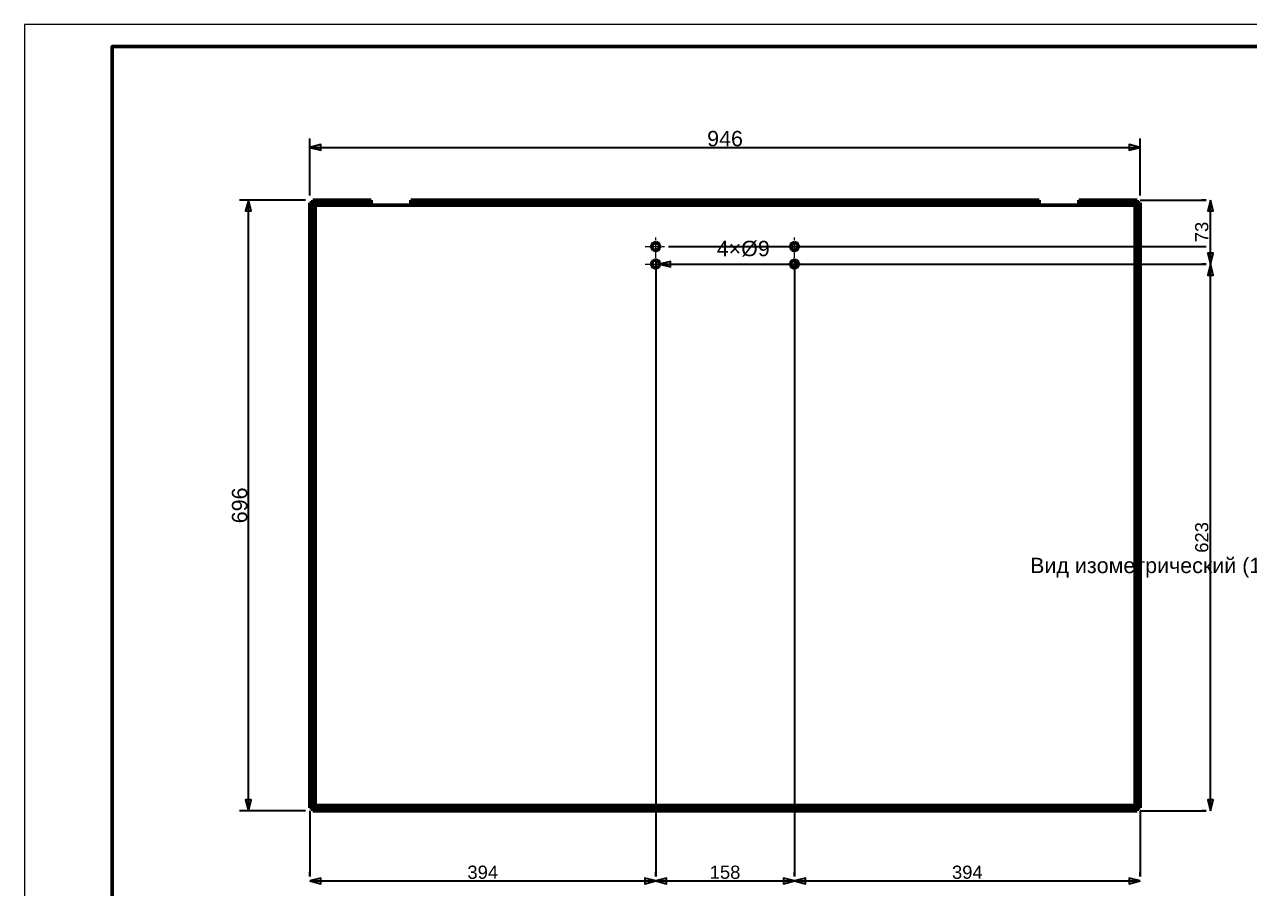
# Model space of a CAD drawing. Header units: millimetres. Extents: x 0 to 420, y 0 to 297.
# Drawn here: x 0 to 279.1, y 100.1 to 297 of the extents above; entities that cross this region are included whole.
import ezdxf
from ezdxf.enums import TextEntityAlignment as Align

# ---------------------------------------------------------------- set-up
doc = ezdxf.new("R2010")
doc.units = ezdxf.units.MM
doc.linetypes.add('CENTER', pattern=[5.08, 3.175, -0.635, 0.635, -0.635])
doc.linetypes.add('DASHED', pattern=[1.524, 1.27, -0.254])
doc.styles.add('GOST', font='Arial')

msp = doc.modelspace()

# ---------------------------------------------------------------- linework, layer by layer
at = {"color": 7, "lineweight": 35}
for p, q in [((65, 258), (65, 271)), ((254.2, 258), (254.2, 271)), ((65, 269), (254.2, 269)), ((64, 257), (49, 257)), ((51, 117.8), (51, 257)), ((254.2, 257), (269.2, 257)), ((269.2, 257), (268.2, 257)), ((270.2, 242.4), (270.2, 257)), ((146.7, 246.4), (269.2, 246.4)), ((178.3, 246.4), (269.2, 246.4)), ((143.8, 243.5), (143.8, 102.8)), ((175.4, 243.5), (175.4, 102.8)), ((144.7, 242.4), (156.7, 242.4)), ((146.7, 242.4), (269.2, 242.4)), ((156.7, 242.4), (161.7, 242.4)), ((178.3, 242.4), (269.2, 242.4)), ((269.2, 242.4), (268.2, 242.4)), ((269.2, 242.4), (268.2, 242.4)), ((270.2, 117.8), (270.2, 242.4)), ((143.8, 239.5), (143.8, 102.8)), ((175.4, 239.5), (175.4, 102.8)), ((64, 117.8), (49, 117.8)), ((65, 117.8), (65, 102.8)), ((254.2, 117.8), (254.2, 102.8)), ((254.2, 117.8), (269.2, 117.8)), ((269.2, 117.8), (268.2, 117.8)), ((65, 102.8), (65, 103.8)), ((143.8, 102.8), (143.8, 103.8)), ((143.8, 102.8), (143.8, 103.8)), ((175.4, 102.8), (175.4, 103.8)), ((175.4, 102.8), (175.4, 103.8)), ((254.2, 102.8), (254.2, 103.8)), ((65, 101.8), (143.8, 101.8)), ((143.8, 101.8), (175.4, 101.8)), ((175.4, 101.8), (254.2, 101.8))]:
    msp.add_line(p, q, dxfattribs=at)
at = {"color": 1, "lineweight": 70}
for p, q in [((65.67, 257), (74, 257)), ((65.67, 256.4), (65.67, 257)), ((74, 256.4), (74, 257)), ((74, 257), (78.8, 257)), ((78.8, 257), (78.81, 257)), ((78.81, 257), (78.83, 257)), ((78.83, 257), (78.84, 257)), ((78.84, 257), (78.86, 257)), ((78.86, 257), (78.87, 257)), ((78.87, 257), (78.89, 257)), ((78.89, 257), (78.9, 257)), ((78.9, 257), (78.91, 256.99)), ((78.91, 256.99), (78.93, 256.99)), ((78.93, 256.99), (78.94, 256.99)), ((78.94, 256.99), (78.96, 256.99)), ((78.96, 256.99), (78.97, 256.99)), ((78.97, 256.99), (78.99, 256.99)), ((78.99, 256.99), (79, 256.98)), ((79, 256.98), (79, 256.37)), ((88, 256.98), (88.01, 256.99)), ((88, 256.37), (88, 256.98)), ((88.01, 256.99), (88.03, 256.99)), ((88.03, 256.99), (88.04, 256.99)), ((88.04, 256.99), (88.06, 256.99)), ((88.06, 256.99), (88.07, 256.99)), ((88.07, 256.99), (88.09, 256.99)), ((88.09, 256.99), (88.1, 257)), ((88.1, 257), (88.11, 257)), ((88.11, 257), (88.13, 257)), ((88.13, 257), (88.14, 257)), ((88.14, 257), (88.16, 257)), ((88.16, 257), (88.17, 257)), ((88.17, 257), (88.19, 257)), ((88.19, 257), (88.2, 257)), ((88.2, 257), (93, 257)), ((93, 257), (93, 256.4)), ((93, 257), (226.2, 257)), ((226.2, 256.4), (226.2, 257)), ((226.2, 257), (231, 257)), ((231, 257), (231.01, 257)), ((231.01, 257), (231.03, 257)), ((231.03, 257), (231.04, 257)), ((231.04, 257), (231.06, 257)), ((231.06, 257), (231.07, 257)), ((231.07, 257), (231.09, 257)), ((231.09, 257), (231.1, 257)), ((231.1, 257), (231.11, 256.99)), ((231.11, 256.99), (231.13, 256.99)), ((231.13, 256.99), (231.14, 256.99)), ((231.14, 256.99), (231.16, 256.99)), ((231.16, 256.99), (231.17, 256.99)), ((231.17, 256.99), (231.19, 256.99)), ((231.19, 256.99), (231.2, 256.98)), ((231.2, 256.98), (231.2, 256.37)), ((240.2, 256.98), (240.21, 256.99)), ((240.2, 256.37), (240.2, 256.98)), ((240.21, 256.99), (240.23, 256.99)), ((240.23, 256.99), (240.24, 256.99)), ((240.24, 256.99), (240.26, 256.99)), ((240.26, 256.99), (240.27, 256.99)), ((240.27, 256.99), (240.29, 256.99)), ((240.29, 256.99), (240.3, 257)), ((240.3, 257), (240.31, 257)), ((240.31, 257), (240.33, 257)), ((240.33, 257), (240.34, 257)), ((240.34, 257), (240.36, 257)), ((240.36, 257), (240.37, 257)), ((240.37, 257), (240.39, 257)), ((240.39, 257), (240.4, 257)), ((240.4, 257), (245.2, 257)), ((245.2, 257), (245.2, 256.4)), ((245.2, 257), (253.53, 257)), ((253.53, 256.4), (253.53, 257)), ((65.6, 256.33), (65, 256.33)), ((65, 118.47), (65, 256.33)), ((65.6, 118.47), (65.6, 256.33)), ((65.62, 255.8), (65.6, 255.8)), ((65.6, 255.8), (65.6, 255.8)), ((65.63, 255.8), (65.62, 255.8)), ((65.66, 255.8), (65.63, 255.8)), ((65.69, 255.8), (65.66, 255.8)), ((65.67, 256.4), (74, 256.4)), ((65.73, 255.8), (65.69, 255.8)), ((65.78, 255.8), (65.73, 255.8)), ((65.83, 255.8), (65.78, 255.8)), ((65.88, 255.8), (65.83, 255.8)), ((65.94, 255.8), (65.88, 255.8)), ((66, 255.8), (65.94, 255.8)), ((66.07, 255.8), (66, 255.8)), ((66.13, 255.8), (66.07, 255.8)), ((66.2, 255.8), (66.13, 255.8)), ((66.2, 256.38), (66.2, 256.4)), ((66.2, 256.4), (66.2, 256.4)), ((66.2, 256.37), (66.2, 256.38)), ((66.2, 256.34), (66.2, 256.37)), ((66.2, 256.31), (66.2, 256.34)), ((66.2, 256.27), (66.2, 256.31)), ((66.2, 256.22), (66.2, 256.27)), ((66.2, 256.17), (66.2, 256.22)), ((66.2, 256.12), (66.2, 256.17)), ((66.2, 256.06), (66.2, 256.12)), ((66.2, 256), (66.2, 256.06)), ((66.2, 255.93), (66.2, 256)), ((66.2, 255.87), (66.2, 255.93)), ((66.2, 255.8), (66.2, 255.87)), ((66.2, 255.8), (79, 255.8)), ((66.2, 119), (66.2, 255.8)), ((78.8, 256.4), (74, 256.4)), ((78.81, 256.4), (78.8, 256.4)), ((78.83, 256.4), (78.81, 256.4)), ((78.84, 256.4), (78.83, 256.4)), ((78.86, 256.4), (78.84, 256.4)), ((78.87, 256.4), (78.86, 256.4)), ((78.89, 256.39), (78.87, 256.4)), ((78.9, 256.39), (78.89, 256.39)), ((78.92, 256.39), (78.9, 256.39)), ((78.93, 256.39), (78.92, 256.39)), ((78.94, 256.38), (78.93, 256.39)), ((78.96, 256.38), (78.94, 256.38)), ((78.97, 256.37), (78.96, 256.38)), ((78.99, 256.37), (78.97, 256.37)), ((79, 256.37), (78.99, 256.37)), ((79, 256.37), (79, 256.35)), ((79, 256.35), (79, 256.32)), ((79, 256.32), (79, 256.29)), ((79, 256.29), (79, 256.26)), ((79, 256.26), (79, 256.23)), ((79, 256.23), (79, 256.19)), ((79, 256.19), (79, 256.15)), ((79, 256.15), (79, 256.1)), ((79, 256.1), (79, 256.06)), ((79, 256.06), (79, 256.01)), ((79, 256.01), (79, 255.96)), ((79, 255.96), (79, 255.9)), ((79, 255.9), (79, 255.85)), ((79, 255.85), (79, 255.8)), ((79, 255.8), (88, 255.8)), ((88.01, 256.37), (88, 256.37)), ((88, 256.35), (88, 256.37)), ((88, 256.32), (88, 256.35)), ((88, 256.29), (88, 256.32)), ((88, 256.26), (88, 256.29)), ((88, 256.23), (88, 256.26)), ((88, 256.19), (88, 256.23)), ((88, 256.15), (88, 256.19)), ((88, 256.1), (88, 256.15)), ((88, 256.06), (88, 256.1)), ((88, 256.01), (88, 256.06)), ((88, 255.96), (88, 256.01)), ((88, 255.9), (88, 255.96)), ((88, 255.85), (88, 255.9)), ((88, 255.8), (88, 255.85)), ((88, 255.8), (231.2, 255.8)), ((88.03, 256.37), (88.01, 256.37)), ((88.04, 256.38), (88.03, 256.37)), ((88.06, 256.38), (88.04, 256.38)), ((88.07, 256.39), (88.06, 256.38)), ((88.08, 256.39), (88.07, 256.39)), ((88.1, 256.39), (88.08, 256.39)), ((88.11, 256.39), (88.1, 256.39)), ((88.13, 256.4), (88.11, 256.39)), ((88.14, 256.4), (88.13, 256.4)), ((88.16, 256.4), (88.14, 256.4)), ((88.17, 256.4), (88.16, 256.4)), ((88.19, 256.4), (88.17, 256.4)), ((88.2, 256.4), (88.19, 256.4)), ((93, 256.4), (88.2, 256.4)), ((93, 256.4), (226.2, 256.4)), ((231, 256.4), (226.2, 256.4)), ((231.01, 256.4), (231, 256.4)), ((231.03, 256.4), (231.01, 256.4)), ((231.04, 256.4), (231.03, 256.4)), ((231.06, 256.4), (231.04, 256.4)), ((231.07, 256.4), (231.06, 256.4)), ((231.09, 256.39), (231.07, 256.4)), ((231.1, 256.39), (231.09, 256.39)), ((231.12, 256.39), (231.1, 256.39)), ((231.13, 256.39), (231.12, 256.39)), ((231.14, 256.38), (231.13, 256.39)), ((231.16, 256.38), (231.14, 256.38)), ((231.17, 256.37), (231.16, 256.38)), ((231.19, 256.37), (231.17, 256.37)), ((231.2, 256.37), (231.19, 256.37)), ((231.2, 256.37), (231.2, 256.35)), ((231.2, 256.35), (231.2, 256.32)), ((231.2, 256.32), (231.2, 256.29)), ((231.2, 256.29), (231.2, 256.26)), ((231.2, 256.26), (231.2, 256.23)), ((231.2, 256.23), (231.2, 256.19)), ((231.2, 256.19), (231.2, 256.15)), ((231.2, 256.15), (231.2, 256.1)), ((231.2, 256.1), (231.2, 256.06)), ((231.2, 256.06), (231.2, 256.01)), ((231.2, 256.01), (231.2, 255.96)), ((231.2, 255.96), (231.2, 255.9)), ((231.2, 255.9), (231.2, 255.85)), ((231.2, 255.85), (231.2, 255.8)), ((231.2, 255.8), (240.2, 255.8)), ((240.21, 256.37), (240.2, 256.37)), ((240.2, 256.35), (240.2, 256.37)), ((240.2, 256.32), (240.2, 256.35)), ((240.2, 256.29), (240.2, 256.32)), ((240.2, 256.26), (240.2, 256.29)), ((240.2, 256.23), (240.2, 256.26)), ((240.2, 256.19), (240.2, 256.23)), ((240.2, 256.15), (240.2, 256.19)), ((240.2, 256.1), (240.2, 256.15)), ((240.2, 256.06), (240.2, 256.1)), ((240.2, 256.01), (240.2, 256.06)), ((240.2, 255.96), (240.2, 256.01)), ((240.2, 255.9), (240.2, 255.96)), ((240.2, 255.85), (240.2, 255.9)), ((240.2, 255.8), (240.2, 255.85)), ((240.2, 255.8), (253, 255.8)), ((240.23, 256.37), (240.21, 256.37)), ((240.24, 256.38), (240.23, 256.37)), ((240.26, 256.38), (240.24, 256.38)), ((240.27, 256.39), (240.26, 256.38)), ((240.28, 256.39), (240.27, 256.39)), ((240.3, 256.39), (240.28, 256.39)), ((240.31, 256.39), (240.3, 256.39)), ((240.33, 256.4), (240.31, 256.39)), ((240.34, 256.4), (240.33, 256.4)), ((240.36, 256.4), (240.34, 256.4)), ((240.37, 256.4), (240.36, 256.4)), ((240.39, 256.4), (240.37, 256.4)), ((240.4, 256.4), (240.39, 256.4)), ((245.2, 256.4), (240.4, 256.4)), ((245.2, 256.4), (253.53, 256.4)), ((253, 256.38), (253, 256.4)), ((253, 256.4), (253, 256.4)), ((253, 256.37), (253, 256.38)), ((253, 256.34), (253, 256.37)), ((253, 256.31), (253, 256.34)), ((253, 256.27), (253, 256.31)), ((253, 256.22), (253, 256.27)), ((253, 256.17), (253, 256.22)), ((253, 256.12), (253, 256.17)), ((253, 256.06), (253, 256.12)), ((253, 256), (253, 256.06)), ((253, 255.93), (253, 256)), ((253, 255.87), (253, 255.93)), ((253, 255.8), (253, 255.87)), ((253, 255.8), (253.07, 255.8)), ((253, 255.8), (253, 119)), ((253.07, 255.8), (253.13, 255.8)), ((253.13, 255.8), (253.2, 255.8)), ((253.2, 255.8), (253.26, 255.8)), ((253.26, 255.8), (253.32, 255.8)), ((253.32, 255.8), (253.37, 255.8)), ((253.37, 255.8), (253.42, 255.8)), ((253.42, 255.8), (253.47, 255.8)), ((253.47, 255.8), (253.51, 255.8)), ((253.51, 255.8), (253.54, 255.8)), ((253.54, 255.8), (253.57, 255.8)), ((253.57, 255.8), (253.58, 255.8)), ((253.58, 255.8), (253.6, 255.8)), ((253.6, 256.33), (253.6, 118.47)), ((253.6, 256.33), (254.2, 256.33)), ((253.6, 255.8), (253.6, 255.8)), ((254.2, 256.33), (254.2, 118.47)), ((143.03, 246.87), (142.92, 246.57)), ((142.92, 246.57), (142.92, 246.23)), ((142.92, 246.23), (143.03, 245.93)), ((143.26, 247.12), (143.03, 246.87)), ((143.03, 245.93), (143.26, 245.68)), ((143.55, 247.27), (143.26, 247.12)), ((143.26, 245.68), (143.55, 245.53)), ((143.88, 247.3), (143.55, 247.27)), ((144.2, 247.21), (143.88, 247.3)), ((144.47, 247.01), (144.2, 247.21)), ((144.2, 245.59), (144.47, 245.79)), ((144.64, 246.73), (144.47, 247.01)), ((144.47, 245.79), (144.64, 246.07)), ((144.7, 246.4), (144.64, 246.73)), ((144.64, 246.07), (144.7, 246.4)), ((174.63, 246.87), (174.52, 246.57)), ((174.52, 246.57), (174.52, 246.23)), ((174.52, 246.23), (174.63, 245.93)), ((174.86, 247.12), (174.63, 246.87)), ((174.63, 245.93), (174.86, 245.68)), ((175.15, 247.27), (174.86, 247.12)), ((174.86, 245.68), (175.15, 245.53)), ((175.48, 247.3), (175.15, 247.27)), ((175.8, 247.21), (175.48, 247.3)), ((176.07, 247.01), (175.8, 247.21)), ((175.8, 245.59), (176.07, 245.79)), ((176.24, 246.73), (176.07, 247.01)), ((176.07, 245.79), (176.24, 246.07)), ((176.3, 246.4), (176.24, 246.73)), ((176.24, 246.07), (176.3, 246.4)), ((143.03, 242.87), (142.92, 242.57)), ((143.26, 243.12), (143.03, 242.87)), ((143.55, 243.27), (143.26, 243.12)), ((143.55, 245.53), (143.88, 245.5)), ((143.88, 243.3), (143.55, 243.27)), ((143.88, 245.5), (144.2, 245.59)), ((144.2, 243.21), (143.88, 243.3)), ((144.47, 243.01), (144.2, 243.21)), ((144.64, 242.73), (144.47, 243.01)), ((174.63, 242.87), (174.52, 242.57)), ((174.86, 243.12), (174.63, 242.87)), ((175.15, 243.27), (174.86, 243.12)), ((175.15, 245.53), (175.48, 245.5)), ((175.48, 243.3), (175.15, 243.27)), ((175.48, 245.5), (175.8, 245.59)), ((175.8, 243.21), (175.48, 243.3)), ((176.07, 243.01), (175.8, 243.21)), ((176.24, 242.73), (176.07, 243.01)), ((142.92, 242.57), (142.92, 242.23)), ((142.92, 242.23), (143.03, 241.93)), ((143.03, 241.93), (143.26, 241.68)), ((143.26, 241.68), (143.55, 241.53)), ((143.55, 241.53), (143.88, 241.5)), ((143.88, 241.5), (144.2, 241.59)), ((144.2, 241.59), (144.47, 241.79)), ((144.47, 241.79), (144.64, 242.07)), ((144.7, 242.4), (144.64, 242.73)), ((144.64, 242.07), (144.7, 242.4)), ((174.52, 242.57), (174.52, 242.23)), ((174.52, 242.23), (174.63, 241.93)), ((174.63, 241.93), (174.86, 241.68)), ((174.86, 241.68), (175.15, 241.53)), ((175.15, 241.53), (175.48, 241.5)), ((175.48, 241.5), (175.8, 241.59)), ((175.8, 241.59), (176.07, 241.79)), ((176.07, 241.79), (176.24, 242.07)), ((176.3, 242.4), (176.24, 242.73)), ((176.24, 242.07), (176.3, 242.4)), ((65.6, 118.47), (65, 118.47)), ((65.62, 119), (65.6, 119)), ((65.6, 119), (65.6, 119)), ((65.63, 119), (65.62, 119)), ((65.66, 119), (65.63, 119)), ((65.69, 119), (65.66, 119)), ((253.53, 118.4), (65.67, 118.4)), ((65.67, 118.4), (65.67, 117.8)), ((253.53, 117.8), (65.67, 117.8)), ((65.73, 119), (65.69, 119)), ((65.78, 119), (65.73, 119)), ((65.83, 119), (65.78, 119)), ((65.88, 119), (65.83, 119)), ((65.94, 119), (65.88, 119)), ((66, 119), (65.94, 119)), ((66.07, 119), (66, 119)), ((66.13, 119), (66.07, 119)), ((66.2, 119), (66.13, 119)), ((66.2, 119), (66.2, 118.93)), ((253, 119), (66.2, 119)), ((66.2, 118.93), (66.2, 118.87)), ((66.2, 118.87), (66.2, 118.8)), ((66.2, 118.8), (66.2, 118.74)), ((66.2, 118.74), (66.2, 118.68)), ((66.2, 118.68), (66.2, 118.63)), ((66.2, 118.63), (66.2, 118.58)), ((66.2, 118.58), (66.2, 118.53)), ((66.2, 118.53), (66.2, 118.49)), ((66.2, 118.49), (66.2, 118.46)), ((66.2, 118.46), (66.2, 118.43)), ((66.2, 118.43), (66.2, 118.42)), ((66.2, 118.42), (66.2, 118.4)), ((66.2, 118.4), (66.2, 118.4)), ((253, 119), (253, 118.93)), ((253, 119), (253.07, 119)), ((253, 118.93), (253, 118.87)), ((253, 118.87), (253, 118.8)), ((253, 118.8), (253, 118.74)), ((253, 118.74), (253, 118.68)), ((253, 118.68), (253, 118.63)), ((253, 118.63), (253, 118.58)), ((253, 118.58), (253, 118.53)), ((253, 118.53), (253, 118.49)), ((253, 118.49), (253, 118.46)), ((253, 118.46), (253, 118.43)), ((253, 118.43), (253, 118.42)), ((253, 118.42), (253, 118.4)), ((253, 118.4), (253, 118.4)), ((253.07, 119), (253.13, 119)), ((253.13, 119), (253.2, 119)), ((253.2, 119), (253.26, 119)), ((253.26, 119), (253.32, 119)), ((253.32, 119), (253.37, 119)), ((253.37, 119), (253.42, 119)), ((253.42, 119), (253.47, 119)), ((253.47, 119), (253.51, 119)), ((253.51, 119), (253.54, 119)), ((253.53, 118.4), (253.53, 117.8)), ((253.54, 119), (253.57, 119)), ((253.57, 119), (253.58, 119)), ((253.58, 119), (253.6, 119)), ((253.6, 119), (253.6, 119)), ((253.6, 118.47), (254.2, 118.47))]:
    msp.add_line(p, q, dxfattribs=at)
at = {"color": 5, "linetype": 'DASHED', "lineweight": 35}
for p, q in [((66.2, 257), (65.67, 257)), ((65.67, 256.4), (65.67, 257)), ((66.2, 257), (78.8, 257)), ((66.2, 256.99), (66.2, 257)), ((66.2, 256.4), (66.2, 257)), ((66.2, 256.97), (66.2, 256.99)), ((66.2, 256.93), (66.2, 256.97)), ((66.2, 256.88), (66.2, 256.93)), ((66.2, 256.82), (66.2, 256.88)), ((66.2, 256.74), (66.2, 256.82)), ((79, 256.96), (79, 256.98)), ((79, 256.92), (79, 256.96)), ((79, 256.87), (79, 256.92)), ((79, 256.81), (79, 256.87)), ((79, 256.74), (79, 256.81)), ((88, 256.98), (88, 256.96)), ((88, 256.96), (88, 256.92)), ((88, 256.92), (88, 256.87)), ((88, 256.87), (88, 256.81)), ((88, 256.81), (88, 256.74)), ((88.2, 257), (231, 257)), ((231.2, 256.96), (231.2, 256.98)), ((231.2, 256.92), (231.2, 256.96)), ((231.2, 256.87), (231.2, 256.92)), ((231.2, 256.81), (231.2, 256.87)), ((231.2, 256.74), (231.2, 256.81)), ((240.2, 256.98), (240.2, 256.96)), ((240.2, 256.96), (240.2, 256.92)), ((240.2, 256.92), (240.2, 256.87)), ((240.2, 256.87), (240.2, 256.81)), ((240.2, 256.81), (240.2, 256.74)), ((240.4, 257), (253, 257)), ((253.53, 257), (253, 257)), ((253, 257), (253, 256.99)), ((253, 256.4), (253, 257)), ((253, 256.99), (253, 256.97)), ((253, 256.97), (253, 256.93)), ((253, 256.93), (253, 256.88)), ((253, 256.88), (253, 256.82)), ((253, 256.82), (253, 256.74)), ((253.53, 256.4), (253.53, 257)), ((65.6, 256.33), (65, 256.33)), ((65, 256.33), (65, 255.8)), ((65, 119), (65, 255.8)), ((65, 255.8), (65.01, 255.8)), ((65.6, 255.8), (65, 255.8)), ((65.01, 255.8), (65.03, 255.8)), ((65.03, 255.8), (65.07, 255.8)), ((65.07, 255.8), (65.12, 255.8)), ((65.12, 255.8), (65.18, 255.8)), ((65.18, 255.8), (65.26, 255.8)), ((65.26, 255.8), (65.35, 255.8)), ((65.35, 255.8), (65.45, 255.8)), ((65.45, 255.8), (65.56, 255.8)), ((65.56, 255.8), (65.68, 255.8)), ((65.6, 255.8), (65.6, 256.33)), ((65.6, 255.8), (65.6, 119)), ((66.2, 256.4), (65.67, 256.4)), ((65.68, 255.8), (65.8, 255.8)), ((65.8, 255.8), (65.93, 255.8)), ((65.93, 255.8), (66.07, 255.8)), ((66.07, 255.8), (66.2, 255.8)), ((66.2, 256.65), (66.2, 256.74)), ((66.2, 256.55), (66.2, 256.65)), ((66.2, 256.44), (66.2, 256.55)), ((66.2, 256.32), (66.2, 256.44)), ((78.8, 256.4), (66.2, 256.4)), ((66.2, 256.2), (66.2, 256.32)), ((66.2, 256.07), (66.2, 256.2)), ((66.2, 255.93), (66.2, 256.07)), ((66.2, 255.8), (66.2, 255.93)), ((79, 256.66), (79, 256.74)), ((79, 256.57), (79, 256.66)), ((79, 256.48), (79, 256.57)), ((79, 256.38), (79, 256.48)), ((79, 256.27), (79, 256.38)), ((79, 256.16), (79, 256.27)), ((79, 256.04), (79, 256.16)), ((79, 255.92), (79, 256.04)), ((79, 255.8), (79, 255.92)), ((88, 255.8), (79, 255.8)), ((88, 256.74), (88, 256.66)), ((88, 256.66), (88, 256.57)), ((88, 256.57), (88, 256.48)), ((88, 256.48), (88, 256.38)), ((88, 256.38), (88, 256.27)), ((88, 256.27), (88, 256.16)), ((88, 256.16), (88, 256.04)), ((88, 256.04), (88, 255.92)), ((88, 255.92), (88, 255.8)), ((231, 256.4), (88.2, 256.4)), ((231.2, 256.66), (231.2, 256.74)), ((231.2, 256.57), (231.2, 256.66)), ((231.2, 256.48), (231.2, 256.57)), ((231.2, 256.38), (231.2, 256.48)), ((231.2, 256.27), (231.2, 256.38)), ((231.2, 256.16), (231.2, 256.27)), ((231.2, 256.04), (231.2, 256.16)), ((231.2, 255.92), (231.2, 256.04)), ((231.2, 255.8), (231.2, 255.92)), ((240.2, 255.8), (231.2, 255.8)), ((240.2, 256.74), (240.2, 256.66)), ((240.2, 256.66), (240.2, 256.57)), ((240.2, 256.57), (240.2, 256.48)), ((240.2, 256.48), (240.2, 256.38)), ((240.2, 256.38), (240.2, 256.27)), ((240.2, 256.27), (240.2, 256.16)), ((240.2, 256.16), (240.2, 256.04)), ((240.2, 256.04), (240.2, 255.92)), ((240.2, 255.92), (240.2, 255.8)), ((253, 256.4), (240.4, 256.4)), ((253, 256.74), (253, 256.65)), ((253, 256.65), (253, 256.55)), ((253, 256.55), (253, 256.44)), ((253, 256.44), (253, 256.32)), ((253, 256.4), (253.53, 256.4)), ((253, 256.32), (253, 256.2)), ((253, 256.2), (253, 256.07)), ((253, 256.07), (253, 255.93)), ((253, 255.93), (253, 255.8)), ((253, 255.8), (253.13, 255.8)), ((253.13, 255.8), (253.27, 255.8)), ((253.27, 255.8), (253.4, 255.8)), ((253.4, 255.8), (253.52, 255.8)), ((253.52, 255.8), (253.64, 255.8)), ((253.6, 255.8), (253.6, 256.33)), ((253.6, 256.33), (254.2, 256.33)), ((253.6, 119), (253.6, 255.8)), ((253.6, 255.8), (254.2, 255.8)), ((253.64, 255.8), (253.75, 255.8)), ((253.75, 255.8), (253.85, 255.8)), ((253.85, 255.8), (253.94, 255.8)), ((253.94, 255.8), (254.02, 255.8)), ((254.02, 255.8), (254.08, 255.8)), ((254.08, 255.8), (254.13, 255.8)), ((254.13, 255.8), (254.17, 255.8)), ((254.17, 255.8), (254.19, 255.8)), ((254.19, 255.8), (254.2, 255.8)), ((254.2, 255.8), (254.2, 256.33)), ((254.2, 255.8), (254.2, 119)), ((142.92, 246.57), (143.03, 246.87)), ((142.92, 246.23), (142.92, 246.57)), ((143.03, 245.93), (142.92, 246.23)), ((143.03, 246.87), (143.26, 247.12)), ((143.26, 245.68), (143.03, 245.93)), ((143.26, 247.12), (143.55, 247.27)), ((143.55, 245.53), (143.26, 245.68)), ((143.55, 247.27), (143.88, 247.3)), ((143.88, 247.3), (144.2, 247.21)), ((144.2, 247.21), (144.47, 247.01)), ((144.47, 245.79), (144.2, 245.59)), ((144.47, 247.01), (144.64, 246.73)), ((144.64, 246.07), (144.47, 245.79)), ((144.64, 246.73), (144.7, 246.4)), ((144.7, 246.4), (144.64, 246.07)), ((174.52, 246.57), (174.63, 246.87)), ((174.52, 246.23), (174.52, 246.57)), ((174.63, 245.93), (174.52, 246.23)), ((174.63, 246.87), (174.86, 247.12)), ((174.86, 245.68), (174.63, 245.93)), ((174.86, 247.12), (175.15, 247.27)), ((175.15, 245.53), (174.86, 245.68)), ((175.15, 247.27), (175.48, 247.3)), ((175.48, 247.3), (175.8, 247.21)), ((175.8, 247.21), (176.07, 247.01)), ((176.07, 245.79), (175.8, 245.59)), ((176.07, 247.01), (176.24, 246.73)), ((176.24, 246.07), (176.07, 245.79)), ((176.24, 246.73), (176.3, 246.4)), ((176.3, 246.4), (176.24, 246.07)), ((142.92, 242.57), (143.03, 242.87)), ((143.03, 242.87), (143.26, 243.12)), ((143.26, 243.12), (143.55, 243.27)), ((143.88, 245.5), (143.55, 245.53)), ((143.55, 243.27), (143.88, 243.3)), ((144.2, 245.59), (143.88, 245.5)), ((143.88, 243.3), (144.2, 243.21)), ((144.2, 243.21), (144.47, 243.01)), ((144.47, 243.01), (144.64, 242.73)), ((174.52, 242.57), (174.63, 242.87)), ((174.63, 242.87), (174.86, 243.12)), ((174.86, 243.12), (175.15, 243.27)), ((175.48, 245.5), (175.15, 245.53)), ((175.15, 243.27), (175.48, 243.3)), ((175.8, 245.59), (175.48, 245.5)), ((175.48, 243.3), (175.8, 243.21)), ((175.8, 243.21), (176.07, 243.01)), ((176.07, 243.01), (176.24, 242.73)), ((142.92, 242.23), (142.92, 242.57)), ((143.03, 241.93), (142.92, 242.23)), ((143.26, 241.68), (143.03, 241.93)), ((143.55, 241.53), (143.26, 241.68)), ((143.88, 241.5), (143.55, 241.53)), ((144.2, 241.59), (143.88, 241.5)), ((144.47, 241.79), (144.2, 241.59)), ((144.64, 242.07), (144.47, 241.79)), ((144.64, 242.73), (144.7, 242.4)), ((144.7, 242.4), (144.64, 242.07)), ((174.52, 242.23), (174.52, 242.57)), ((174.63, 241.93), (174.52, 242.23)), ((174.86, 241.68), (174.63, 241.93)), ((175.15, 241.53), (174.86, 241.68)), ((175.48, 241.5), (175.15, 241.53)), ((175.8, 241.59), (175.48, 241.5)), ((176.07, 241.79), (175.8, 241.59)), ((176.24, 242.07), (176.07, 241.79)), ((176.24, 242.73), (176.3, 242.4)), ((176.3, 242.4), (176.24, 242.07)), ((65.01, 119), (65, 119)), ((65.6, 119), (65, 119)), ((65, 119), (65, 118.47)), ((65.6, 118.47), (65, 118.47)), ((65.03, 119), (65.01, 119)), ((65.07, 119), (65.03, 119)), ((65.12, 119), (65.07, 119)), ((65.18, 119), (65.12, 119)), ((65.26, 119), (65.18, 119)), ((65.35, 119), (65.26, 119)), ((65.45, 119), (65.35, 119)), ((65.56, 119), (65.45, 119)), ((65.68, 119), (65.56, 119)), ((65.6, 119), (65.6, 118.47)), ((66.2, 118.4), (65.67, 118.4)), ((65.67, 118.4), (65.67, 117.8)), ((65.67, 117.8), (66.2, 117.8)), ((65.8, 119), (65.68, 119)), ((65.93, 119), (65.8, 119)), ((66.07, 119), (65.93, 119)), ((66.2, 119), (66.07, 119)), ((66.2, 118.87), (66.2, 119)), ((66.2, 118.73), (66.2, 118.87)), ((66.2, 118.6), (66.2, 118.73)), ((66.2, 118.48), (66.2, 118.6)), ((66.2, 118.36), (66.2, 118.48)), ((66.2, 118.4), (253, 118.4)), ((66.2, 118.4), (66.2, 117.8)), ((66.2, 118.25), (66.2, 118.36)), ((66.2, 118.15), (66.2, 118.25)), ((66.2, 118.06), (66.2, 118.15)), ((66.2, 117.98), (66.2, 118.06)), ((66.2, 117.92), (66.2, 117.98)), ((66.2, 117.87), (66.2, 117.92)), ((66.2, 117.83), (66.2, 117.87)), ((66.2, 117.81), (66.2, 117.83)), ((66.2, 117.8), (66.2, 117.81)), ((253, 117.8), (66.2, 117.8)), ((253, 119), (253, 118.87)), ((253.13, 119), (253, 119)), ((253, 118.87), (253, 118.73)), ((253, 118.73), (253, 118.6)), ((253, 118.6), (253, 118.48)), ((253, 118.48), (253, 118.36)), ((253, 118.4), (253.53, 118.4)), ((253, 118.4), (253, 117.8)), ((253, 118.36), (253, 118.25)), ((253, 118.25), (253, 118.15)), ((253, 118.15), (253, 118.06)), ((253, 118.06), (253, 117.98)), ((253, 117.98), (253, 117.92)), ((253, 117.92), (253, 117.87)), ((253, 117.87), (253, 117.83)), ((253, 117.83), (253, 117.81)), ((253, 117.81), (253, 117.8)), ((253, 117.8), (253.53, 117.8)), ((253.27, 119), (253.13, 119)), ((253.4, 119), (253.27, 119)), ((253.52, 119), (253.4, 119)), ((253.64, 119), (253.52, 119)), ((253.53, 118.4), (253.53, 117.8)), ((253.6, 119), (253.6, 118.47)), ((253.6, 119), (254.2, 119)), ((253.6, 118.47), (254.2, 118.47)), ((253.75, 119), (253.64, 119)), ((253.85, 119), (253.75, 119)), ((253.94, 119), (253.85, 119)), ((254.02, 119), (253.94, 119)), ((254.08, 119), (254.02, 119)), ((254.13, 119), (254.08, 119)), ((254.17, 119), (254.13, 119)), ((254.19, 119), (254.17, 119)), ((254.2, 119), (254.19, 119)), ((254.2, 118.47), (254.2, 119))]:
    msp.add_line(p, q, dxfattribs=at)
at = {"color": 4, "linetype": 'CENTER', "lineweight": 25}
for p, q in [((143.8, 244), (143.8, 248.8)), ((175.4, 244), (175.4, 248.8)), ((141.4, 246.4), (146.2, 246.4)), ((173, 246.4), (177.8, 246.4)), ((143.8, 240), (143.8, 244.8)), ((175.4, 240), (175.4, 244.8)), ((141.4, 242.4), (146.2, 242.4)), ((173, 242.4), (177.8, 242.4))]:
    msp.add_line(p, q, dxfattribs=at)
at = {"color": 7, "lineweight": 25}
msp.add_lwpolyline([(0, 0), (420, 0), (420, 297), (0, 297)], close=True, dxfattribs=at)
at = {"color": 7, "lineweight": 70}
msp.add_lwpolyline([(20, 5), (415, 5), (415, 292), (20, 292)], close=True, dxfattribs=at)
at = {"color": 7, "lineweight": 35}
for points in [[(65, 269), (67.5, 268.38), (67.5, 269.62)], [(254.2, 269), (251.7, 269.62), (251.7, 268.38)], [(51, 257), (50.38, 254.5), (51.63, 254.5)], [(270.2, 257), (269.58, 254.5), (270.83, 254.5)], [(144.7, 242.4), (147.2, 241.77), (147.2, 243.02)], [(270.2, 242.4), (270.83, 244.9), (269.58, 244.9)], [(270.2, 242.4), (269.58, 239.9), (270.83, 239.9)], [(51, 117.8), (51.63, 120.3), (50.38, 120.3)], [(270.2, 117.8), (270.83, 120.3), (269.58, 120.3)], [(65, 101.8), (67.5, 101.17), (67.5, 102.42)], [(143.8, 101.8), (141.3, 102.42), (141.3, 101.17)], [(143.8, 101.8), (146.3, 101.17), (146.3, 102.42)], [(175.4, 101.8), (172.9, 102.42), (172.9, 101.17)], [(175.4, 101.8), (177.9, 101.17), (177.9, 102.42)], [(254.2, 101.8), (251.7, 102.42), (251.7, 101.17)]]:
    msp.add_lwpolyline(points, close=True, dxfattribs=at)

# ---------------------------------------------------------------- texts
at = {"color": 7, "style": 'GOST'}
for s, height, p in [('946', 3.5, (159.6, 271)), ('394', 3, (104.4, 103.8)), ('158', 3, (159.6, 103.8)), ('394', 3, (214.8, 103.8))]:
    msp.add_text(s, height=height, dxfattribs=at).set_placement(p, align=Align.MIDDLE)
for s, height, p in [('73', 3, (268.2, 249.7)), ('696', 3.5, (49, 187.4)), ('623', 3, (268.2, 180.1))]:
    msp.add_text(s, height=height, rotation=90, dxfattribs=at).set_placement(p, align=Align.MIDDLE)
msp.add_text('4×Ø9', height=3.5, dxfattribs=at).set_placement((157.7, 244.2))
at = {"color": 3, "style": 'GOST'}
msp.add_text('Вид изометрический (1:10)', height=3.5, dxfattribs=at).set_placement((290.2, 171.97), align=Align.RIGHT)

doc.saveas('drawing.dxf')
